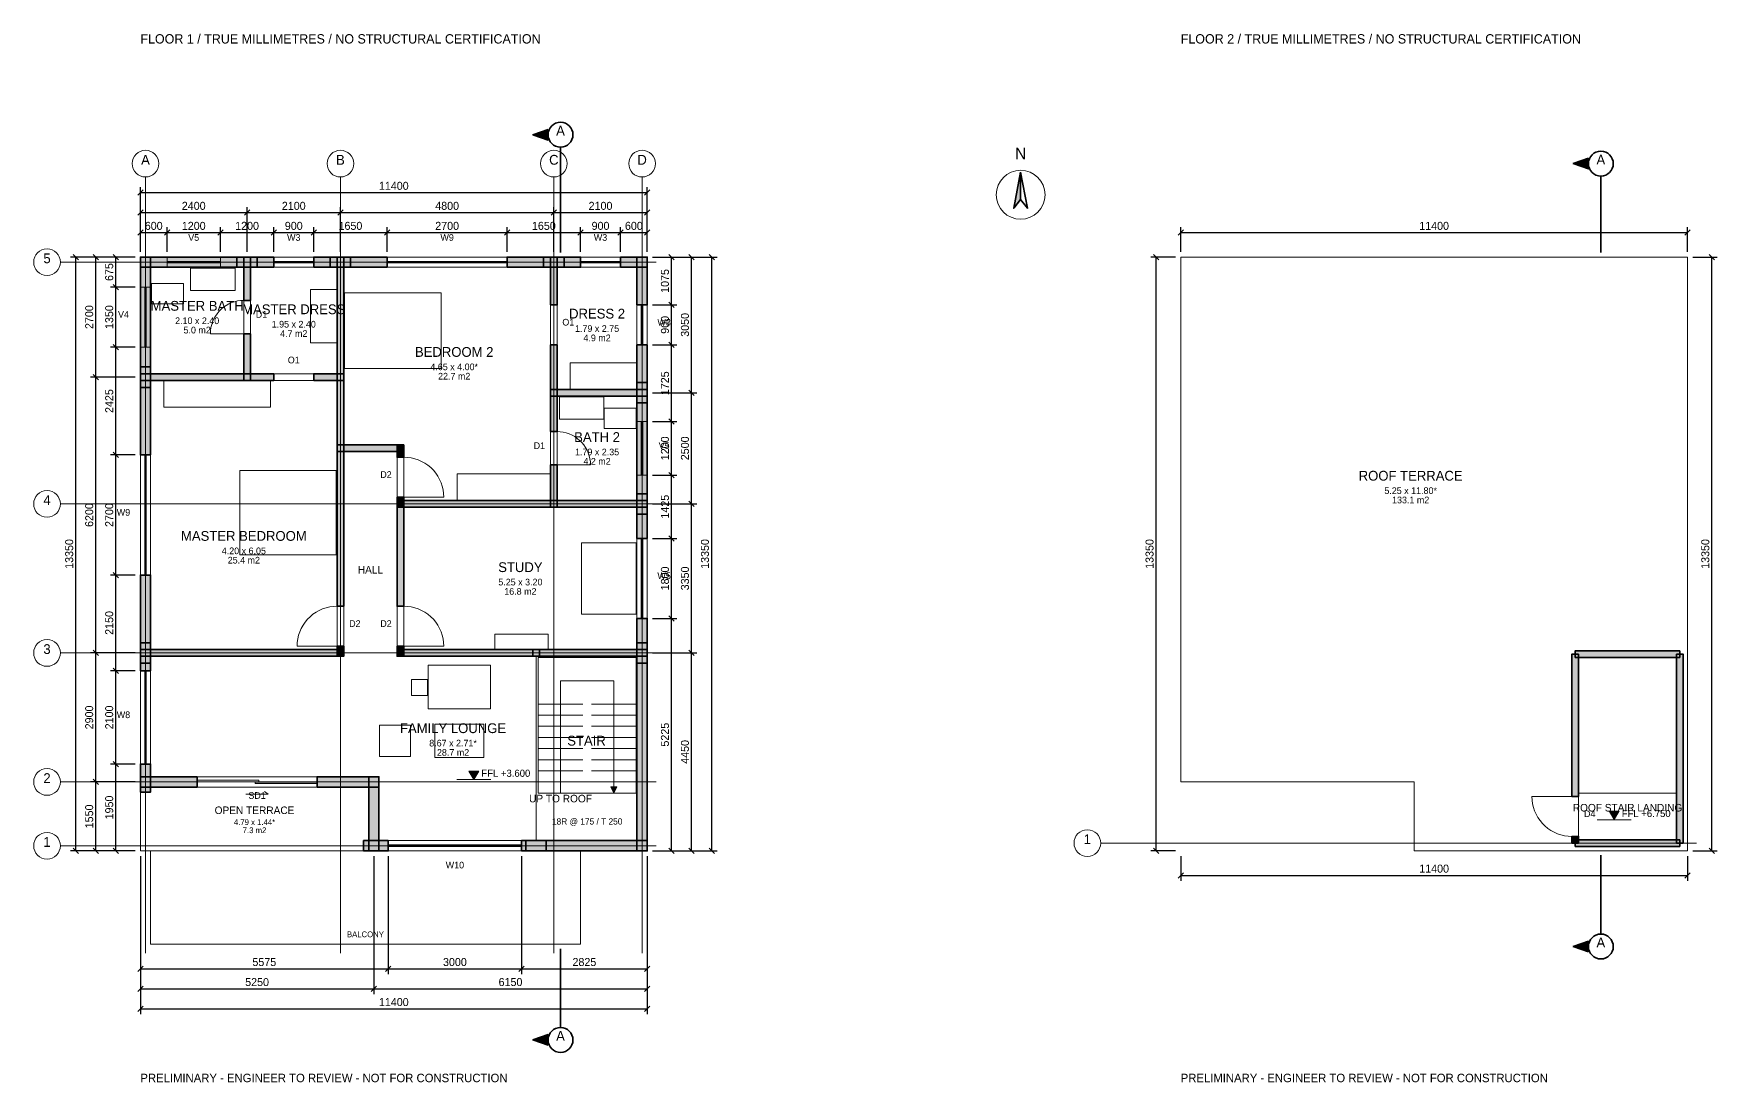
# Model space of a CAD drawing. Header units: millimetres. Extents: x -4150 to 58870, y -5203 to 18371.
# Drawn here: x 21000 to 58870, y -5203 to 18371 of the extents above; entities that cross this region are included whole.
import ezdxf
from ezdxf.enums import TextEntityAlignment as Align

# ---------------------------------------------------------------- set-up
doc = ezdxf.new("R2010")
doc.units = ezdxf.units.MM
for name, color, linetype, lineweight in [('A-ANNO', 7, 'Continuous', 18), ('A-DIMS', 7, 'Continuous', 13), ('A-DOOR', 3, 'Continuous', 18), ('A-EXT', 30, 'Continuous', 18), ('A-FLOR', 8, 'Continuous', 13), ('A-FURN', 8, 'Continuous', 13), ('A-GRID', 8, 'Continuous', 13), ('A-LEVL', 7, 'Continuous', 13), ('A-SECT', 1, 'Continuous', 35), ('A-STAIR', 7, 'Continuous', 18), ('A-TAGS', 1, 'Continuous', 13), ('A-WALL', 7, 'Continuous', 35), ('A-WIND', 4, 'Continuous', 18)]:
    doc.layers.add(name, color=color, linetype=linetype, lineweight=lineweight)
doc.dimstyles.new('FF-ARCH', dxfattribs={"dimtxt": 180, "dimasz": 90, "dimexe": 120, "dimexo": 120, "dimgap": 60, "dimtad": 1, "dimdec": 0, "dimtsz": 60, "dimcen": 2.5, "dimazin": 3, "dimtfac": 1, "dimtmove": 0, "dimatfit": 3})

msp = doc.modelspace()

# ---------------------------------------------------------------- hatches: boundary and pattern name
at = {"layer": 'A-LEVL'}
for points in [[(30790, 1795.1), (31010, 1795.1), (30900, 1605.1)], [(56440, 890), (56660, 890), (56550, 700)]]:
    msp.add_hatch(color=7, dxfattribs=at).paths.add_polyline_path(points)
at = {"layer": 'A-SECT'}
for points in [[(32570, 16220), (32230, 16100), (32570, 15980)], [(55970, 15570), (55630, 15450), (55970, 15330)], [(55970, -2270), (55630, -2150), (55970, -2030)], [(32570, -4370), (32230, -4250), (32570, -4130)]]:
    msp.add_hatch(color=7, dxfattribs=at).paths.add_polyline_path(points)
at = {"layer": 'A-STAIR'}
msp.add_hatch(color=7, dxfattribs=at).paths.add_polyline_path([(33980, 1440), (34120, 1440), (34050, 1300)])
at = {"layer": 'A-WALL'}
for points in [[(43200, 15256), (43046, 14447.5), (43200, 14640)], [(23630, 10650), (23630, 10420), (23400, 10420), (23400, 13350), (23630, 13350), (23630, 10650)], [(26030, 13120), (23400, 13120), (23400, 13350), (26030, 13350), (26030, 13120)], [(25800, 13120), (25570, 13120), (25570, 13350), (26400, 13350), (26400, 13120), (25800, 13120)], [(25725, 13350), (25875, 13350), (25875, 12375), (25725, 12375), (25725, 13350)], [(27300, 13120), (27300, 13350), (28130, 13350), (28130, 13120), (27300, 13120)], [(27900, 13120), (27670, 13120), (27670, 13350), (28950, 13350), (28950, 13120), (27900, 13120)], [(27975, 10650), (27975, 10575), (27825, 10575), (27825, 13350), (27975, 13350), (27975, 10650)], [(31650, 13120), (31650, 13350), (32930, 13350), (32930, 13120), (31650, 13120)], [(32470, 13120), (32470, 13350), (33300, 13350), (33300, 13120), (32700, 13120), (32470, 13120)], [(32625, 13350), (32775, 13350), (32775, 12275), (32625, 12275), (32625, 13350)], [(34800, 13350), (34800, 13120), (34200, 13120), (34200, 13350), (34800, 13350)], [(34570, 13350), (34800, 13350), (34800, 12275), (34570, 12275), (34570, 13350)], [(25875, 10575), (25725, 10575), (25725, 11625), (25875, 11625), (25875, 10650), (25875, 10575)], [(32775, 10225), (32625, 10225), (32625, 11375), (32775, 11375), (32775, 10300), (32775, 10225)], [(34570, 11375), (34800, 11375), (34800, 10070), (34570, 10070), (34570, 11375)], [(23630, 8900), (23400, 8900), (23400, 10880), (23630, 10880), (23630, 8900)], [(25875, 10725), (25875, 10575), (23400, 10575), (23400, 10725), (25800, 10725), (25875, 10725)], [(25800, 10575), (25725, 10575), (25725, 10725), (26400, 10725), (26400, 10575), (25800, 10575)], [(27975, 10575), (27300, 10575), (27300, 10725), (27900, 10725), (27975, 10725), (27975, 10575)], [(27825, 10725), (27975, 10725), (27975, 9050), (27975, 8975), (27825, 8975), (27825, 10650), (27825, 10725)], [(32775, 10375), (32775, 9425), (32625, 9425), (32625, 10300), (32625, 10375), (32775, 10375)], [(32700, 10225), (32625, 10225), (32625, 10375), (34800, 10375), (34800, 10225), (32700, 10225)], [(34570, 10530), (34800, 10530), (34800, 7570), (34570, 7570), (34570, 10300), (34570, 10530)], [(27975, 9125), (27975, 5500), (27825, 5500), (27825, 9050), (27825, 9125), (27975, 9125)], [(29325, 9125), (29325, 8975), (27900, 8975), (27825, 8975), (27825, 9125), (29250, 9125), (29325, 9125)], [(29325, 9125), (29325, 8850), (29175, 8850), (29175, 9050), (29175, 9125), (29325, 9125)], [(32775, 7800), (32775, 7725), (32625, 7725), (32625, 8675), (32775, 8675), (32775, 7800)], [(34800, 8030), (34800, 7025), (34570, 7025), (34570, 7800), (34570, 8030), (34800, 8030)], [(29325, 7800), (29325, 7725), (29175, 7725), (29175, 7950), (29325, 7950), (29325, 7800)], [(29325, 7875), (29325, 5500), (29175, 5500), (29175, 7800), (29175, 7875), (29325, 7875)], [(32775, 7875), (32775, 7725), (29250, 7725), (29175, 7725), (29175, 7875), (32700, 7875), (32775, 7875)], [(32700, 7725), (32625, 7725), (32625, 7875), (34800, 7875), (34800, 7725), (32700, 7725)], [(23630, 4450), (23630, 4220), (23400, 4220), (23400, 6200), (23630, 6200), (23630, 4450)], [(34800, 4220), (34570, 4220), (34570, 5225), (34800, 5225), (34800, 4220)], [(23630, 4050), (23400, 4050), (23400, 4680), (23630, 4680), (23630, 4050)], [(27975, 4450), (27975, 4375), (27825, 4375), (27825, 4600), (27975, 4600), (27975, 4450)], [(29325, 4450), (29325, 4375), (29175, 4375), (29175, 4600), (29325, 4600), (29325, 4450)], [(34570, 4680), (34800, 4680), (34800, 0), (34570, 0), (34570, 4450), (34570, 4680)], [(27975, 4525), (27975, 4375), (23400, 4375), (23400, 4525), (27900, 4525), (27975, 4525)], [(32375, 4525), (32375, 4375), (29250, 4375), (29175, 4375), (29175, 4525), (32300, 4525), (32375, 4525)], [(32300, 4375), (32225, 4375), (32225, 4525), (34800, 4525), (34800, 4375), (32300, 4375)], [(55750, 4425), (55750, 1225), (55600, 1225), (55600, 4425), (55750, 4425)], [(58025, 4500), (58025, 4350), (55675, 4350), (55675, 4500), (58025, 4500)], [(57950, 4425), (58100, 4425), (58100, 175), (57950, 175), (57950, 4425)], [(23630, 1550), (23630, 1320), (23400, 1320), (23400, 1950), (23630, 1950), (23630, 1550)], [(23400, 1435), (23400, 1665), (24675, 1665), (24675, 1435), (23400, 1435)], [(28765, 1435), (27375, 1435), (27375, 1665), (28650, 1665), (28765, 1665), (28765, 1435)], [(28535, 1665), (28765, 1665), (28765, 0), (28535, 0), (28535, 1550), (28535, 1665)], [(28420, 0), (28420, 230), (28975, 230), (28975, 0), (28420, 0)], [(32530, 0), (31975, 0), (31975, 230), (32300, 230), (32530, 230), (32530, 0)], [(32070, 230), (34800, 230), (34800, 0), (32070, 0), (32070, 230)], [(55750, 175), (55600, 175), (55600, 325), (55750, 325), (55750, 175)], [(58025, 250), (58025, 100), (55675, 100), (55675, 250), (58025, 250)]]:
    msp.add_hatch(color=7, dxfattribs=at).paths.add_polyline_path(points)

# ---------------------------------------------------------------- linework, layer by layer
at = {"layer": 'A-ANNO'}
msp.add_circle((43200, 14750), 550, dxfattribs=at)
at = {"layer": 'A-DOOR'}
for p, q in [((32625, 11375), (32625, 12275)), ((32775, 11375), (32775, 12275)), ((25725, 11625), (24975, 11625)), ((26400, 10725), (27300, 10725)), ((26400, 10575), (27300, 10575)), ((32775, 8675), (33525, 8675)), ((29325, 7950), (30225, 7950)), ((27825, 4600), (26925, 4600)), ((29325, 4600), (30225, 4600)), ((25775, 1275), (26275, 1275)), ((26275, 1275), (26195, 1335)), ((55600, 1225), (54700, 1225))]:
    msp.add_line(p, q, dxfattribs=at)
for points in [[(25725, 12375), (25655.8, 12371.8), (25587.2, 12362.2), (25519.8, 12346.4), (25454.1, 12324.4), (25390.7, 12296.4), (25330.2, 12262.7), (25273, 12223.5), (25219.7, 12179.3), (25170.7, 12130.3), (25126.5, 12077), (25087.3, 12019.8), (25053.6, 11959.3), (25025.6, 11895.9), (25003.6, 11830.2), (24987.8, 11762.8), (24978.2, 11694.2), (24975, 11625)], [(32775, 9425), (32844.2, 9421.8), (32912.8, 9412.2), (32980.2, 9396.4), (33045.9, 9374.4), (33109.3, 9346.4), (33169.8, 9312.7), (33227, 9273.5), (33280.3, 9229.3), (33329.3, 9180.3), (33373.5, 9127), (33412.7, 9069.8), (33446.4, 9009.3), (33474.4, 8945.9), (33496.4, 8880.2), (33512.2, 8812.8), (33521.8, 8744.2), (33525, 8675)], [(29325, 8850), (29408, 8846.2), (29490.4, 8834.7), (29571.3, 8815.6), (29650.1, 8789.2), (29726.2, 8755.6), (29798.8, 8715.2), (29867.4, 8668.2), (29931.3, 8615.1), (29990.1, 8556.3), (30043.2, 8492.4), (30090.2, 8423.8), (30130.6, 8351.2), (30164.2, 8275.1), (30190.6, 8196.3), (30209.7, 8115.4), (30221.2, 8033), (30225, 7950)], [(27825, 5500), (27742, 5496.2), (27659.6, 5484.7), (27578.7, 5465.6), (27499.9, 5439.2), (27423.8, 5405.6), (27351.2, 5365.2), (27282.6, 5318.2), (27218.7, 5265.1), (27159.9, 5206.3), (27106.8, 5142.4), (27059.8, 5073.8), (27019.4, 5001.2), (26985.8, 4925.1), (26959.4, 4846.3), (26940.3, 4765.4), (26928.8, 4683), (26925, 4600)], [(29325, 5500), (29408, 5496.2), (29490.4, 5484.7), (29571.3, 5465.6), (29650.1, 5439.2), (29726.2, 5405.6), (29798.8, 5365.2), (29867.4, 5318.2), (29931.3, 5265.1), (29990.1, 5206.3), (30043.2, 5142.4), (30090.2, 5073.8), (30130.6, 5001.2), (30164.2, 4925.1), (30190.6, 4846.3), (30209.7, 4765.4), (30221.2, 4683), (30225, 4600)], [(55600, 325), (55517, 328.8), (55434.6, 340.3), (55353.7, 359.4), (55274.9, 385.8), (55198.8, 419.4), (55126.2, 459.8), (55057.6, 506.8), (54993.7, 559.9), (54934.9, 618.7), (54881.8, 682.6), (54834.8, 751.2), (54794.4, 823.8), (54760.8, 899.9), (54734.4, 978.7), (54715.3, 1059.6), (54703.8, 1142), (54700, 1225)]]:
    msp.add_lwpolyline(points, dxfattribs=at)
for points in [[(24675, 1556), (26065, 1556), (26065, 1588), (24675, 1588)], [(25985, 1512), (27375, 1512), (27375, 1544), (25985, 1544)]]:
    msp.add_lwpolyline(points, close=True, dxfattribs=at)
at = {"layer": 'A-EXT'}
msp.add_lwpolyline([(23625, -2100), (33300, -2100), (33300, 0), (23625, 0)], close=True, dxfattribs=at)
at = {"layer": 'A-FLOR'}
for points in [[(23400, 0), (23400, 13350), (34800, 13350), (34800, 0), (23400, 0)], [(58200, 13350), (58200, 0), (52050, 0), (52050, 1550), (46800, 1550), (46800, 13350)], [(58200, 13350), (58200, 0), (52050, 0), (52050, 1550), (46800, 1550), (46800, 13350), (58200, 13350)], [(23630, 10725), (23630, 10880), (23630, 13120), (25570, 13120), (25725, 13120), (25725, 10725)], [(27825, 13120), (27825, 10725), (25875, 10725), (25875, 13120), (26030, 13120), (27670, 13120)], [(28130, 13120), (32470, 13120), (32625, 13120), (32625, 10375), (32625, 10300), (32625, 10225), (32625, 7875), (29325, 7875), (29325, 8975), (29325, 9125), (29250, 9125), (29175, 9125), (27975, 9125), (27975, 10575), (27975, 10650), (27975, 10725), (27975, 13120)], [(34570, 10530), (34570, 10375), (32775, 10375), (32775, 13120), (32930, 13120), (34570, 13120)], [(23630, 10420), (23630, 10575), (25725, 10575), (25800, 10575), (25875, 10575), (27825, 10575), (27825, 9125), (27825, 9050), (27825, 8975), (27825, 4525), (23630, 4525), (23630, 4680)], [(34570, 7875), (32775, 7875), (32775, 10225), (34570, 10225), (34570, 10070), (34570, 8030)], [(27975, 4450), (27975, 4525), (27975, 8975), (29175, 8975), (29175, 7875), (29175, 7800), (29175, 7725), (29175, 4525), (29175, 4450)], [(29325, 7725), (32625, 7725), (32700, 7725), (32775, 7725), (34570, 7725), (34570, 7570), (34570, 4680), (34570, 4525), (32375, 4525), (32300, 4525), (32225, 4525), (29325, 4525)], [(32300, 230), (32070, 230), (28765, 230), (28765, 1435), (28765, 1665), (28650, 1665), (28535, 1665), (23630, 1665), (23630, 4220), (23630, 4375), (27825, 4375), (27975, 4375), (27975, 4450), (29175, 4450), (29175, 4375), (29250, 4375), (29325, 4375), (32225, 4375), (32300, 4375)], [(32300, 4375), (32375, 4375), (34570, 4375), (34570, 4220), (34570, 230), (32530, 230), (32300, 230)], [(34550, 4350), (32350, 4350), (32350, 1300), (34550, 1300), (34550, 4350)], [(57950, 4350), (55750, 4350), (55750, 1300), (57950, 1300), (57950, 4350)], [(23400, 1320), (23630, 1320), (23630, 1435), (28535, 1435), (28535, 230), (28420, 230), (28420, 0), (23400, 0)], [(57950, 250), (57950, 1300), (55750, 1300), (55750, 250)]]:
    msp.add_lwpolyline(points, close=True, dxfattribs=at)
msp.add_lwpolyline([(46800, 13350), (58200, 13350), (58200, 0), (52050, 0), (52050, 1550), (46800, 1550), (46800, 13350)], dxfattribs=at)
at = {"layer": 'A-FURN'}
for points in [[(25530, 12600), (25530, 13100), (24530, 13100), (24530, 12600)], [(24370, 12295), (24370, 12755), (23650, 12755), (23650, 12295)], [(27825, 11420), (27825, 12620), (27225, 12620), (27225, 11420)], [(30165, 10845), (30165, 12545), (27995, 12545), (27995, 10845)], [(34570, 10375), (34570, 10975), (33070, 10975), (33070, 10375)], [(26330, 9975), (26330, 10575), (23930, 10575), (23930, 9975)], [(33825, 9705), (33825, 10205), (32825, 10205), (32825, 9705)], [(34550, 9495), (34550, 9955), (33830, 9955), (33830, 9495)], [(27805, 6655), (27805, 8555), (25635, 8555), (25635, 6655)], [(32625, 7875), (32625, 8475), (30525, 8475), (30525, 7875)], [(34550, 5325), (34550, 6925), (33320, 6925), (33320, 5325)], [(32570, 4525), (32570, 4875), (31370, 4875), (31370, 4525)], [(31275, 3195), (31275, 4175), (29875, 4175), (29875, 3195)], [(29855, 3495), (29855, 3855), (29495, 3855), (29495, 3495)], [(29475, 2125), (29475, 2825), (28775, 2825), (28775, 2125)], [(31125, 2100), (31125, 2850), (30025, 2850), (30025, 2100)]]:
    msp.add_lwpolyline(points, close=True, dxfattribs=at)
at = {"layer": 'A-GRID'}
for p, q in [((23515, -2300), (23515, 15150)), ((27900, -2300), (27900, 15150)), ((32700, -2300), (32700, 15150)), ((34685, -2300), (34685, 15150)), ((21600, 13235), (35000, 13235)), ((21600, 7800), (35000, 7800)), ((21600, 4450), (35000, 4450)), ((21600, 1550), (35000, 1550)), ((21600, 115), (35000, 115)), ((45000, 175), (58400, 175))]:
    msp.add_line(p, q, dxfattribs=at)
for centre in [(23515, 15450), (27900, 15450), (32700, 15450), (34685, 15450), (21300, 13235), (21300, 7800), (21300, 4450), (21300, 1550), (21300, 115), (44700, 175)]:
    msp.add_circle(centre, 300, dxfattribs=at)
at = {"layer": 'A-LEVL'}
for p, q in [((30520, 1605.1), (31280, 1605.1)), ((56170, 700), (56930, 700))]:
    msp.add_line(p, q, dxfattribs=at)
for points in [[(30790, 1795.1), (31010, 1795.1), (30900, 1605.1)], [(56440, 890), (56660, 890), (56550, 700)]]:
    msp.add_lwpolyline(points, close=True, dxfattribs=at)
at = {"layer": 'A-SECT'}
for p, q in [((32850, 15520), (32850, 15820)), ((32850, 13450), (32850, 15520)), ((56250, 14870), (56250, 15170)), ((56250, 13450), (56250, 14870)), ((56250, -100), (56250, -1570)), ((56250, -1570), (56250, -1870)), ((32850, -2200), (32850, -3670)), ((32850, -3670), (32850, -3970))]:
    msp.add_line(p, q, dxfattribs=at)
for points in [[(32570, 16220), (32230, 16100), (32570, 15980)], [(55970, 15570), (55630, 15450), (55970, 15330)], [(55970, -2270), (55630, -2150), (55970, -2030)], [(32570, -4370), (32230, -4250), (32570, -4130)]]:
    msp.add_lwpolyline(points, close=True, dxfattribs=at)
for centre in [(32850, 16100), (56250, 15450), (56250, -2150), (32850, -4250)]:
    msp.add_circle(centre, 280, dxfattribs=at)
at = {"layer": 'A-STAIR'}
for p, q in [((32350, 3300), (33350, 3300)), ((32350, 3050), (33350, 3050)), ((33550, 3300), (34550, 3300)), ((33550, 3050), (34550, 3050)), ((32350, 2800), (33350, 2800)), ((33550, 2800), (34550, 2800)), ((32350, 2550), (33350, 2550)), ((32350, 2300), (33350, 2300)), ((33550, 2550), (34550, 2550)), ((33550, 2300), (34550, 2300)), ((32350, 2050), (33350, 2050)), ((33550, 2050), (34550, 2050)), ((32350, 1800), (33350, 1800)), ((32350, 1550), (33350, 1550)), ((33550, 1800), (34550, 1800)), ((33550, 1550), (34550, 1550)), ((32350, 1300), (33350, 1300)), ((33550, 1300), (34550, 1300))]:
    msp.add_line(p, q, dxfattribs=at)
msp.add_lwpolyline([(32850, 1300), (32850, 3825), (34050, 3825), (34050, 1300)], dxfattribs=at)
msp.add_lwpolyline([(33980, 1440), (34120, 1440), (34050, 1300)], close=True, dxfattribs=at)
at = {"layer": 'A-WALL'}
for points in [[(43200, 15256), (43046, 14447.5), (43200, 14640)], [(43200, 15256), (43354, 14447.5), (43200, 14640)], [(23630, 10650), (23630, 10420), (23400, 10420), (23400, 13350), (23630, 13350), (23630, 10650)], [(26030, 13120), (23400, 13120), (23400, 13350), (26030, 13350), (26030, 13120)], [(25800, 13120), (25570, 13120), (25570, 13350), (26400, 13350), (26400, 13120), (25800, 13120)], [(25725, 13350), (25875, 13350), (25875, 12375), (25725, 12375), (25725, 13350)], [(27300, 13120), (27300, 13350), (28130, 13350), (28130, 13120), (27300, 13120)], [(27900, 13120), (27670, 13120), (27670, 13350), (28950, 13350), (28950, 13120), (27900, 13120)], [(27975, 10650), (27975, 10575), (27825, 10575), (27825, 13350), (27975, 13350), (27975, 10650)], [(31650, 13120), (31650, 13350), (32930, 13350), (32930, 13120), (31650, 13120)], [(32470, 13120), (32470, 13350), (33300, 13350), (33300, 13120), (32700, 13120), (32470, 13120)], [(32625, 13350), (32775, 13350), (32775, 12275), (32625, 12275), (32625, 13350)], [(34800, 13350), (34800, 13120), (34200, 13120), (34200, 13350), (34800, 13350)], [(34570, 13350), (34800, 13350), (34800, 12275), (34570, 12275), (34570, 13350)], [(25875, 10575), (25725, 10575), (25725, 11625), (25875, 11625), (25875, 10650), (25875, 10575)], [(32775, 10225), (32625, 10225), (32625, 11375), (32775, 11375), (32775, 10300), (32775, 10225)], [(34570, 11375), (34800, 11375), (34800, 10070), (34570, 10070), (34570, 11375)], [(23630, 8900), (23400, 8900), (23400, 10880), (23630, 10880), (23630, 8900)], [(25875, 10725), (25875, 10575), (23400, 10575), (23400, 10725), (25800, 10725), (25875, 10725)], [(25800, 10575), (25725, 10575), (25725, 10725), (26400, 10725), (26400, 10575), (25800, 10575)], [(27975, 10575), (27300, 10575), (27300, 10725), (27900, 10725), (27975, 10725), (27975, 10575)], [(27825, 10725), (27975, 10725), (27975, 9050), (27975, 8975), (27825, 8975), (27825, 10650), (27825, 10725)], [(32775, 10375), (32775, 9425), (32625, 9425), (32625, 10300), (32625, 10375), (32775, 10375)], [(32700, 10225), (32625, 10225), (32625, 10375), (34800, 10375), (34800, 10225), (32700, 10225)], [(34570, 10530), (34800, 10530), (34800, 7570), (34570, 7570), (34570, 10300), (34570, 10530)], [(27975, 9125), (27975, 5500), (27825, 5500), (27825, 9050), (27825, 9125), (27975, 9125)], [(29325, 9125), (29325, 8975), (27900, 8975), (27825, 8975), (27825, 9125), (29250, 9125), (29325, 9125)], [(29325, 9125), (29325, 8850), (29175, 8850), (29175, 9050), (29175, 9125), (29325, 9125)], [(32775, 7800), (32775, 7725), (32625, 7725), (32625, 8675), (32775, 8675), (32775, 7800)], [(34800, 8030), (34800, 7025), (34570, 7025), (34570, 7800), (34570, 8030), (34800, 8030)], [(29325, 7800), (29325, 7725), (29175, 7725), (29175, 7950), (29325, 7950), (29325, 7800)], [(29325, 7875), (29325, 5500), (29175, 5500), (29175, 7800), (29175, 7875), (29325, 7875)], [(32775, 7875), (32775, 7725), (29250, 7725), (29175, 7725), (29175, 7875), (32700, 7875), (32775, 7875)], [(32700, 7725), (32625, 7725), (32625, 7875), (34800, 7875), (34800, 7725), (32700, 7725)], [(23630, 4450), (23630, 4220), (23400, 4220), (23400, 6200), (23630, 6200), (23630, 4450)], [(34800, 4220), (34570, 4220), (34570, 5225), (34800, 5225), (34800, 4220)], [(23630, 4050), (23400, 4050), (23400, 4680), (23630, 4680), (23630, 4050)], [(27975, 4450), (27975, 4375), (27825, 4375), (27825, 4600), (27975, 4600), (27975, 4450)], [(29325, 4450), (29325, 4375), (29175, 4375), (29175, 4600), (29325, 4600), (29325, 4450)], [(34570, 4680), (34800, 4680), (34800, 0), (34570, 0), (34570, 4450), (34570, 4680)], [(27975, 4525), (27975, 4375), (23400, 4375), (23400, 4525), (27900, 4525), (27975, 4525)], [(32375, 4525), (32375, 4375), (29250, 4375), (29175, 4375), (29175, 4525), (32300, 4525), (32375, 4525)], [(32300, 4375), (32225, 4375), (32225, 4525), (34800, 4525), (34800, 4375), (32300, 4375)], [(55750, 4425), (55750, 1225), (55600, 1225), (55600, 4425), (55750, 4425)], [(58025, 4500), (58025, 4350), (55675, 4350), (55675, 4500), (58025, 4500)], [(57950, 4425), (58100, 4425), (58100, 175), (57950, 175), (57950, 4425)], [(23630, 1550), (23630, 1320), (23400, 1320), (23400, 1950), (23630, 1950), (23630, 1550)], [(23400, 1435), (23400, 1665), (24675, 1665), (24675, 1435), (23400, 1435)], [(28765, 1435), (27375, 1435), (27375, 1665), (28650, 1665), (28765, 1665), (28765, 1435)], [(28535, 1665), (28765, 1665), (28765, 0), (28535, 0), (28535, 1550), (28535, 1665)], [(28420, 0), (28420, 230), (28975, 230), (28975, 0), (28420, 0)], [(32530, 0), (31975, 0), (31975, 230), (32300, 230), (32530, 230), (32530, 0)], [(32070, 230), (34800, 230), (34800, 0), (32070, 0), (32070, 230)], [(55750, 175), (55600, 175), (55600, 325), (55750, 325), (55750, 175)], [(58025, 250), (58025, 100), (55675, 100), (55675, 250), (58025, 250)]]:
    msp.add_lwpolyline(points, close=True, dxfattribs=at)
at = {"layer": 'A-WIND'}
for p, q in [((24000, 13350), (25200, 13350)), ((24000, 13350), (24000, 13120)), ((25200, 13350), (25200, 13120)), ((26400, 13350), (27300, 13350)), ((26400, 13350), (26400, 13120)), ((27300, 13350), (27300, 13120)), ((28950, 13350), (31650, 13350)), ((28950, 13350), (28950, 13120)), ((31650, 13350), (31650, 13120)), ((33300, 13350), (34200, 13350)), ((33300, 13350), (33300, 13120)), ((34200, 13350), (34200, 13120)), ((24000, 13253), (25200, 13253)), ((24000, 13217), (25200, 13217)), ((24000, 13120), (25200, 13120)), ((26400, 13253), (27300, 13253)), ((26400, 13217), (27300, 13217)), ((26400, 13120), (27300, 13120)), ((28950, 13253), (31650, 13253)), ((28950, 13217), (31650, 13217)), ((28950, 13120), (31650, 13120)), ((33300, 13253), (34200, 13253)), ((33300, 13217), (34200, 13217)), ((33300, 13120), (34200, 13120)), ((23400, 11325), (23400, 12675)), ((23400, 12675), (23630, 12675)), ((23497, 11325), (23497, 12675)), ((23533, 11325), (23533, 12675)), ((23630, 11325), (23630, 12675)), ((34570, 11375), (34570, 12275)), ((34800, 12275), (34570, 12275)), ((34667, 11375), (34667, 12275)), ((34703, 11375), (34703, 12275)), ((34800, 11375), (34800, 12275)), ((34800, 11375), (34570, 11375)), ((23400, 11325), (23630, 11325)), ((34570, 8450), (34570, 9650)), ((34800, 9650), (34570, 9650)), ((34667, 8450), (34667, 9650)), ((34703, 8450), (34703, 9650)), ((34800, 8450), (34800, 9650)), ((23400, 6200), (23400, 8900)), ((23400, 8900), (23630, 8900)), ((23497, 6200), (23497, 8900)), ((23533, 6200), (23533, 8900)), ((23630, 6200), (23630, 8900)), ((34800, 8450), (34570, 8450)), ((34570, 5225), (34570, 7025)), ((34800, 7025), (34570, 7025)), ((34667, 5225), (34667, 7025)), ((34703, 5225), (34703, 7025)), ((34800, 5225), (34800, 7025)), ((23400, 6200), (23630, 6200)), ((34800, 5225), (34570, 5225)), ((23400, 1950), (23400, 4050)), ((23400, 4050), (23630, 4050)), ((23497, 1950), (23497, 4050)), ((23533, 1950), (23533, 4050)), ((23630, 1950), (23630, 4050)), ((23400, 1950), (23630, 1950)), ((28975, 230), (31975, 230)), ((28975, 0), (28975, 230)), ((28975, 133), (31975, 133)), ((28975, 97), (31975, 97)), ((28975, 0), (31975, 0)), ((31975, 0), (31975, 230))]:
    msp.add_line(p, q, dxfattribs=at)

# ---------------------------------------------------------------- texts
at = {"layer": 'A-ANNO'}
for s, height, p in [('FLOOR 1 / TRUE MILLIMETRES / NO STRUCTURAL CERTIFICATION', 210, (23400, 18150)), ('FLOOR 2 / TRUE MILLIMETRES / NO STRUCTURAL CERTIFICATION', 210, (46800, 18150)), ('PRELIMINARY - ENGINEER TO REVIEW - NOT FOR CONSTRUCTION', 190, (23400, -5200)), ('PRELIMINARY - ENGINEER TO REVIEW - NOT FOR CONSTRUCTION', 190, (46800, -5200))]:
    msp.add_text(s, height=height, dxfattribs=at).set_placement(p)
for s, height, p in [('N', 260, (43200, 15470)), ('MASTER BATH', 220, (24677.5, 12077)), ('MASTER DRESS', 220, (26850, 11999.5)), ('DRESS 2', 220, (33672.5, 11902)), ('2.10 x 2.40', 150, (24677.5, 11797.5)), ('5.0 m2', 150, (24677.5, 11587.5)), ('1.95 x 2.40', 150, (26850, 11720)), ('1.79 x 2.75', 150, (33672.5, 11622.5)), ('4.7 m2', 150, (26850, 11510)), ('4.9 m2', 150, (33672.5, 11412.5)), ('BEDROOM 2', 220, (30458.8, 11040.6)), ('4.65 x 4.00*', 150, (30458.8, 10761.1)), ('22.7 m2', 150, (30458.8, 10551.1)), ('BATH 2', 220, (33672.5, 9127)), ('1.79 x 2.35', 150, (33672.5, 8847.5)), ('4.2 m2', 150, (33672.5, 8637.5)), ('ROOF TERRACE', 220, (51972, 8257.8)), ('5.25 x 11.80*', 150, (51972, 7978.3)), ('133.1 m2', 150, (51972, 7768.3)), ('MASTER BEDROOM', 220, (25727.5, 6904.5)), ('4.20 x 6.05', 150, (25727.5, 6625)), ('25.4 m2', 150, (25727.5, 6415)), ('STUDY', 220, (31947.5, 6202)), ('HALL', 170, (28575, 6184.5)), ('5.25 x 3.20', 150, (31947.5, 5922.5)), ('16.8 m2', 150, (31947.5, 5712.5)), ('FAMILY LOUNGE', 220, (30433.1, 2582.1)), ('8.67 x 2.71*', 150, (30433.1, 2302.6)), ('28.7 m2', 150, (30433.1, 2092.6)), ('STAIR', 220, (33435, 2302)), ('OPEN TERRACE', 170, (25967.5, 777)), ('ROOF STAIR LANDING', 170, (56850, 834.5)), ('4.79 x 1.44*', 130, (25967.5, 542)), ('7.3 m2', 130, (25967.5, 360))]:
    msp.add_text(s, height=height, dxfattribs=at).set_placement(p, align=Align.BOTTOM_CENTER)
at = {"layer": 'A-EXT'}
msp.add_text('BALCONY', height=130, dxfattribs=at).set_placement((28462.5, -1980), align=Align.BOTTOM_CENTER)
at = {"layer": 'A-GRID'}
for s, p in [('A', (23515, 15360)), ('B', (27900, 15360)), ('C', (32700, 15360)), ('D', (34685, 15360)), ('5', (21300, 13145)), ('4', (21300, 7710)), ('3', (21300, 4360)), ('2', (21300, 1460)), ('1', (21300, 25)), ('1', (44700, 85))]:
    msp.add_text(s, height=220, dxfattribs=at).set_placement(p, align=Align.BOTTOM_CENTER)
at = {"layer": 'A-LEVL'}
for s, p in [('FFL +3.600', (31070, 1665.1)), ('FFL +6.750', (56720, 760))]:
    msp.add_text(s, height=160, dxfattribs=at).set_placement(p)
at = {"layer": 'A-SECT'}
for p in [(32850, 16015), (56250, 15365), (56250, -2235), (32850, -4335)]:
    msp.add_text('A', height=220, dxfattribs=at).set_placement(p, align=Align.BOTTOM_CENTER)
at = {"layer": 'A-STAIR'}
for s, height, p in [('UP TO ROOF', 170, (32850, 1040)), ('18R @ 175 / T 250', 140, (33450, 550))]:
    msp.add_text(s, height=height, dxfattribs=at).set_placement(p, align=Align.BOTTOM_CENTER)
at = {"layer": 'A-TAGS'}
for s, p in [('V5', (24600, 13670)), ('W3', (26850, 13670)), ('W9', (30300, 13670)), ('W3', (33750, 13670)), ('V4', (23020, 11940)), ('D1', (26125, 11940)), ('O1', (33025, 11765)), ('W3', (35180, 11765)), ('O1', (26850, 10915)), ('D1', (32375, 8990)), ('V5', (35180, 8990)), ('D2', (28925, 8340)), ('W9', (23020, 7490)), ('W5', (35180, 6065)), ('D2', (28225, 4990)), ('D2', (28925, 4990)), ('W8', (23020, 2940)), ('SD1', (26025, 1125)), ('D4', (56000, 715)), ('W10', (30475, -440))]:
    msp.add_text(s, height=150, dxfattribs=at).set_placement(p, align=Align.BOTTOM_CENTER)

# ---------------------------------------------------------------- dimensions: what is measured, and where the dimension line sits
at = {"layer": 'A-DIMS'}
for base, p1, p2 in [((23400, 14800), (23400, 13350), (34800, 13350)), ((23400, 14350), (23400, 13350), (25800, 13350)), ((25800, 14350), (25800, 13350), (27900, 13350)), ((27900, 14350), (27900, 13350), (32700, 13350)), ((32700, 14350), (32700, 13350), (34800, 13350)), ((23400, 13900), (23400, 13350), (24000, 13350)), ((24000, 13900), (24000, 13350), (25200, 13350)), ((25200, 13900), (25200, 13350), (26400, 13350)), ((26400, 13900), (26400, 13350), (27300, 13350)), ((27300, 13900), (27300, 13350), (28950, 13350)), ((28950, 13900), (28950, 13350), (31650, 13350)), ((31650, 13900), (31650, 13350), (33300, 13350)), ((33300, 13900), (33300, 13350), (34200, 13350)), ((34200, 13900), (34200, 13350), (34800, 13350)), ((46800, 13900), (46800, 13350), (58200, 13350)), ((23400, -2650), (23400, 0), (28975, 0)), ((23400, -3100), (23400, 0), (28650, 0)), ((23400, -3550), (23400, 0), (34800, 0)), ((28650, -3100), (28650, 0), (34800, 0)), ((28975, -2650), (28975, 0), (31975, 0)), ((31975, -2650), (31975, 0), (34800, 0)), ((46800, -550), (46800, 0), (58200, 0))]:
    msp.add_linear_dim(base=base, p1=p1, p2=p2, dimstyle='FF-ARCH', dxfattribs=at).render()
for base, p1, p2 in [((21950, 0), (23400, 0), (23400, 13350)), ((22400, 10650), (23400, 10650), (23400, 13350)), ((22850, 12675), (23400, 12675), (23400, 13350)), ((35350, 12275), (34800, 12275), (34800, 13350)), ((35800, 10300), (34800, 10300), (34800, 13350)), ((36250, 0), (34800, 0), (34800, 13350)), ((46250, 0), (46800, 0), (46800, 13350)), ((58750, 0), (58200, 0), (58200, 13350)), ((22850, 11325), (23400, 11325), (23400, 12675)), ((35350, 11375), (34800, 11375), (34800, 12275)), ((22850, 8900), (23400, 8900), (23400, 11325)), ((35350, 9650), (34800, 9650), (34800, 11375)), ((22400, 4450), (23400, 4450), (23400, 10650)), ((35800, 7800), (34800, 7800), (34800, 10300)), ((35350, 8450), (34800, 8450), (34800, 9650)), ((22850, 6200), (23400, 6200), (23400, 8900)), ((35350, 7025), (34800, 7025), (34800, 8450)), ((35800, 4450), (34800, 4450), (34800, 7800)), ((35350, 5225), (34800, 5225), (34800, 7025)), ((22850, 4050), (23400, 4050), (23400, 6200)), ((35350, 0), (34800, 0), (34800, 5225)), ((22400, 1550), (23400, 1550), (23400, 4450)), ((35800, 0), (34800, 0), (34800, 4450)), ((22850, 1950), (23400, 1950), (23400, 4050)), ((22850, 0), (23400, 0), (23400, 1950)), ((22400, 0), (23400, 0), (23400, 1550))]:
    msp.add_linear_dim(base=base, p1=p1, p2=p2, angle=90, dimstyle='FF-ARCH', dxfattribs=at).render()

doc.saveas('drawing.dxf')
